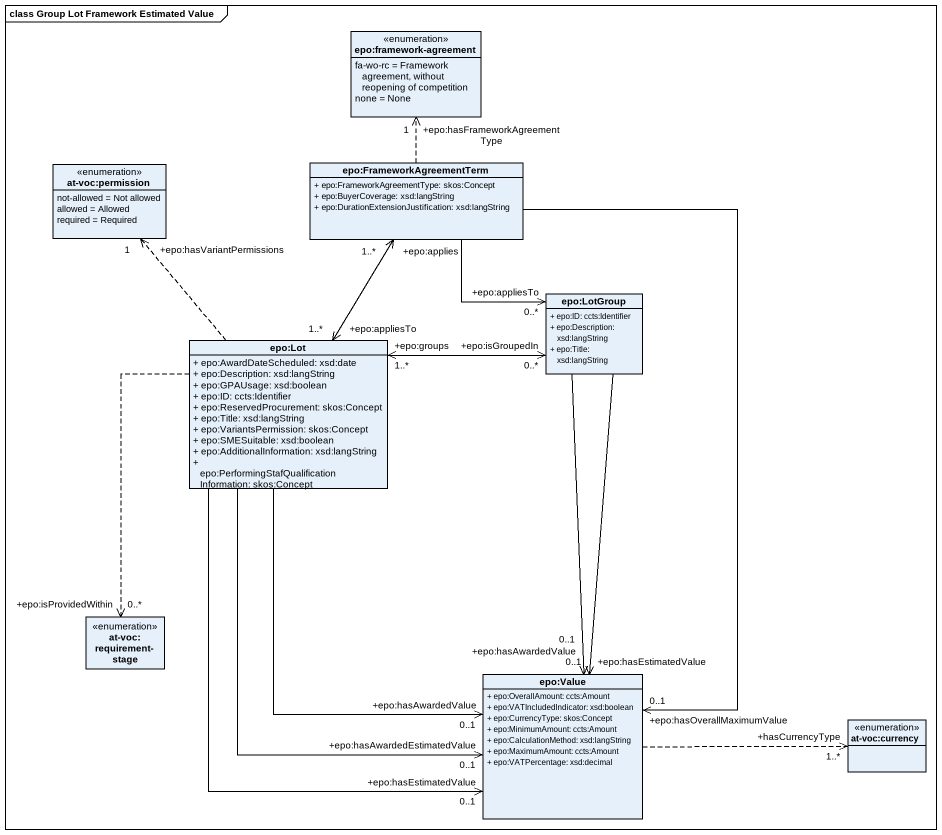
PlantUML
@startuml
mainframe class Group Lot Framework Estimated Value
hide circle
hide empty members
skinparam classAttributeIconSize 0
enum "epo:framework-agreement" as epo_framework_agreement {
  fa-wo-rc = Framework agreement, without reopening of competition
  none = None
}
enum "at-voc:permission" as at_voc_permission {
  not-allowed = Not allowed
  allowed = Allowed
  required = Required
}
class "epo:FrameworkAgreementTerm" as epo_FrameworkAgreementTerm {
  + epo:FrameworkAgreementType: skos:Concept
  + epo:BuyerCoverage: xsd:langString
  + epo:DurationExtensionJustification: xsd:langString
}
class "epo:LotGroup" as epo_LotGroup {
  + epo:ID: ccts:Identifier
  + epo:Description: xsd:langString
  + epo:Title: xsd:langString
}
class "epo:Lot" as epo_Lot {
  + epo:AwardDateScheduled: xsd:date
  + epo:Description: xsd:langString
  + epo:GPAUsage: xsd:boolean
  + epo:ID: ccts:Identifier
  + epo:ReservedProcurement: skos:Concept
  + epo:Title: xsd:langString
  + epo:VariantsPermission: skos:Concept
  + epo:SMESuitable: xsd:boolean
  + epo:AdditionalInformation: xsd:langString
  + epo:PerformingStafQualificationInformation: skos:Concept
}
enum "at-voc:requirement-stage" as at_voc_requirement_stage
class "epo:Value" as epo_Value {
  + epo:OverallAmount: ccts:Amount
  + epo:VATIncludedIndicator: xsd:boolean
  + epo:CurrencyType: skos:Concept
  + epo:MinimumAmount: ccts:Amount
  + epo:CalculationMethod: xsd:langString
  + epo:MaximumAmount: ccts:Amount
  + epo:VATPercentage: xsd:decimal
}
enum "at-voc:currency" as at_voc_currency
epo_FrameworkAgreementTerm .up.> "+epo:hasFrameworkAgreementType\n1" epo_framework_agreement
epo_FrameworkAgreementTerm --> "+epo:appliesTo\n0..*" epo_LotGroup
epo_FrameworkAgreementTerm "+epo:applies\n1..*" <--> "+epo:appliesTo\n1..*" epo_Lot
epo_FrameworkAgreementTerm --> "+epo:hasOverallMaximumValue\n0..1" epo_Value
epo_LotGroup --> "+epo:hasEstimatedValue\n0..1" epo_Value
epo_LotGroup --> "+epo:hasAwardedValue\n0..1" epo_Value
epo_Lot .up.> "+epo:hasVariantPermissions\n1" at_voc_permission
epo_Lot "+epo:groups\n1..*" <-right-> "+epo:isGroupedIn\n0..*" epo_LotGroup
epo_Lot ..> "+epo:isProvidedWithin\n0..*" at_voc_requirement_stage
epo_Lot --> "+epo:hasAwardedValue\n0..1" epo_Value
epo_Lot --> "+epo:hasEstimatedValue\n0..1" epo_Value
epo_Lot --> "+epo:hasAwardedEstimatedValue\n0..1" epo_Value
epo_Value .right.> "+hasCurrencyType\n1..*" at_voc_currency
@enduml
